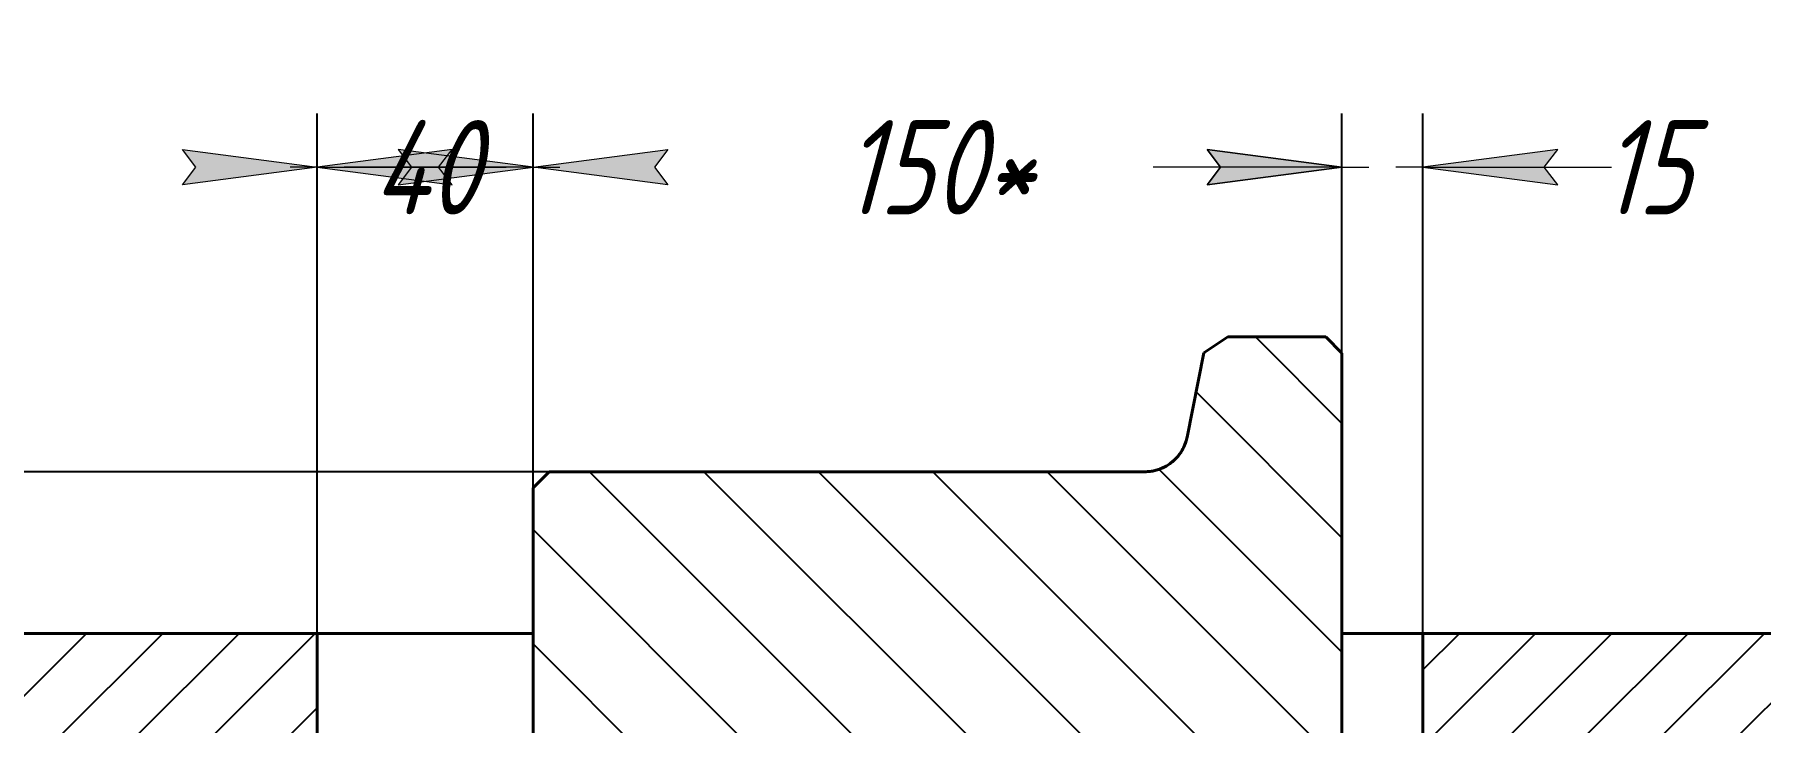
# Model space of a CAD drawing. Header units: millimetres. Extents: x 0 to 841, y 0 to 594.
# Drawn here: x 373.9 to 438, y 185.9 to 211.4 of the extents above; entities that cross this region are included whole.
import ezdxf

# ---------------------------------------------------------------- set-up
doc = ezdxf.new("R2010")
doc.units = ezdxf.units.MM
doc.linetypes.add('K5LT_BASIC', pattern=[0])
doc.linetypes.add('K5LT_THIN', pattern=[0])
doc.layers.add('Системный слой', color=7, linetype='Continuous')
doc.styles.add('KDIMTEXTSTYLE', font='GOST_AU.SHX', dxfattribs={"width": 0.96, "oblique": 15, "height": 5})
doc.dimstyles.new('KDIMSTYLE (0.20)', dxfattribs={"dimtxt": 5, "dimasz": 1, "dimexe": 2, "dimexo": 0.0625, "dimgap": 1, "dimtad": 1, "dimlfac": 5, "dimtxsty": 'KDIMTEXTSTYLE', "dimsah": 1, "dimcen": 0.09, "dimdle": 1, "dimadec": 0, "dimazin": 0, "dimtfac": 0.667, "dimtmove": 0, "dimatfit": 3, "dimfxl": 1, "dimtvp": 1, "dimtolj": 1, "dimtzin": 0, "dimarcsym": 0})

# ---------------------------------------------------------------- blocks, each defined once
blk = doc.blocks.new('U562')
at = {"layer": 'Системный слой', "color": 150, "linetype": 'K5LT_BASIC', "lineweight": 40, "true_color": 0x0080ff}
blk.add_line((393.034853510572, 195.2001646662883), (393.034853510572, 195.2006646694132), dxfattribs=at)
blk = doc.blocks.new('U563')
at = {"layer": 'Системный слой', "color": 150, "linetype": 'K5LT_BASIC', "lineweight": 40, "true_color": 0x0080ff}
blk.add_line((392.434853510572, 194.6001570519301), (392.434853510572, 194.6006646694132), dxfattribs=at)
blk = doc.blocks.new('U564')
at = {"layer": 'Системный слой', "color": 150, "linetype": 'K5LT_BASIC', "lineweight": 40, "true_color": 0x0080ff}
blk.add_line((418.1993929998141, 200.2002202227493), (418.1993929998141, 200.2006646693885), dxfattribs=at)
blk = doc.blocks.new('U565')
at = {"layer": 'Системный слой', "color": 150, "linetype": 'K5LT_BASIC', "lineweight": 40, "true_color": 0x0080ff}
blk.add_line((417.3168703916642, 199.6118659294199), (417.3168703916642, 199.6123162639759), dxfattribs=at)
blk = doc.blocks.new('U566')
at = {"layer": 'Системный слой', "color": 150, "linetype": 'K5LT_BASIC', "lineweight": 40, "true_color": 0x0080ff}
blk.add_line((416.69178290945, 196.4863944271247), (416.69178290945, 196.4868788531668), dxfattribs=at)
blk = doc.blocks.new('U571')
at = {"layer": 'Системный слой', "color": 150, "linetype": 'K5LT_BASIC', "lineweight": 40, "true_color": 0x0080ff}
blk.add_line((421.834853510572, 200.2002202227493), (421.834853510572, 200.2006646693885), dxfattribs=at)
blk = doc.blocks.new('U572')
at = {"layer": 'Системный слой', "color": 150, "linetype": 'K5LT_BASIC', "lineweight": 40, "true_color": 0x0080ff}
blk.add_line((422.434853510572, 199.6002142166531), (422.434853510572, 199.6006646693886), dxfattribs=at)
blk = doc.blocks.new('KDIMARROW_01')
at = {"layer": 'Системный слой'}
blk.add_hatch(color=0, dxfattribs=at).paths.add_polyline_path([(0, 0), (-5, 0.658262491226197), (-4.5, 5.51091059616309e-16), (-5, -0.6582624912261956)])
at = {"layer": 'Системный слой', "color": 0, "linetype": 'K5LT_THIN', "lineweight": 18}
for p, q in [((-4.5, 5.51091059616309e-16), (-5, 0.658262491226197)), ((-5, 0.658262491226197), (0, 0)), ((0, 0), (-5, -0.6582624912261956)), ((-5, -0.6582624912261956), (-4.5, 5.51091059616309e-16)), ((0, 0), (-1, 0))]:
    blk.add_line(p, q, dxfattribs=at)
blk = doc.blocks.new('KDIMARROW_02')
at = {"layer": 'Системный слой'}
blk.add_hatch(color=0, dxfattribs=at).paths.add_polyline_path([(4.5, -5.51091059616309e-16), (5, 0.6582624912261956), (0, 0), (5, -0.658262491226197)])
at = {"layer": 'Системный слой', "color": 0, "linetype": 'K5LT_THIN', "lineweight": 18}
for p, q in [((5, 0.6582624912261956), (0, 0)), ((4.5, -5.51091059616309e-16), (5, 0.6582624912261956)), ((0, 0), (-1, 0)), ((0, 0), (5, -0.658262491226197)), ((0, 0), (7, -8.572527594031472e-16)), ((5, -0.658262491226197), (4.5, -5.51091059616309e-16))]:
    blk.add_line(p, q, dxfattribs=at)

msp = doc.modelspace()

# ---------------------------------------------------------------- hatches: boundary and pattern name
at = {"layer": 'Системный слой'}
h = msp.add_hatch(dxfattribs=at)
h.set_pattern_fill('', angle=135, style=0, pattern_type=0)
h.set_pattern_definition([(135, (0, 0), (-2.121320343559643, -2.121320343559642), [])])
h.paths.add_polyline_path([(392.434853510572, 129.2106897951997), (392.434853510572, 115.8011722868964), (392.634853497753, 115.6011697359582), (392.8348534978174, 115.4011671979032), (393.034853510572, 115.2011646725383), (415.1228538283495, 115.2011646725383), (415.8036710930372, 115.0490881389099), (416.3563186326585, 114.6202573990096), (416.6712116519909, 114.0043722311249), (416.69178290945, 113.9149349117018), (416.9001452959453, 112.8731110560884), (417.1085077926012, 111.8312872225069), (417.3168703916642, 110.7894634094065), (417.6110445864157, 110.5933452996826), (417.9052187891672, 110.3972272019584), (418.1993929998141, 110.2011091160772), (421.834853510572, 110.2011091160772), (422.0348535195098, 110.4011111091715), (422.2348535195499, 110.6011131111635), (422.434853510572, 110.8011151221733), (422.434853510572, 129.2106897951996)])
h.paths.add_polyline_path([(392.434853510572, 194.60015705193), (392.434853510572, 181.1906395436268), (422.434853510572, 181.1906395436268), (422.434853510572, 199.6002142166531), (421.834853510572, 200.2002202227493), (418.1993929998141, 200.2002202227493), (417.3168703916642, 199.6118659294199), (417.1085077926012, 198.5700421163196), (416.9001452959453, 197.5282182827381), (416.69178290945, 196.4863944271249), (416.4180132661117, 195.8607250644013), (415.89275743977, 195.3975807874467), (415.2181201059624, 195.2030056972822), (415.1228538283495, 195.2001646662882), (393.034853510572, 195.2001646662882), (392.8348534978173, 195.0001621409233), (392.6348534977529, 194.8001596028683)])
h.paths.add_polyline_path([(394.7742980741644, 170.6912328572703), (397.834853510572, 170.6912328572702), (398.2014760483724, 170.0475319801598), (398.309125087026, 169.6061071199767), (398.1599650392558, 169.2759127773412), (397.8995760745026, 168.8202449821174), (397.834853510572, 168.7100964815563), (394.7742980747797, 168.7100964821838), (394.7112140402969, 168.645817473112), (394.6480624309197, 168.5816048700368), (394.584853510572, 168.517448712793), (392.6348535172511, 168.5174487128533), (392.5682301773519, 168.4499310170857), (392.5015613117513, 168.3824582735571), (392.434853510572, 168.3150240233577), (392.434853510572, 166.1988463373073), (420.234853510572, 166.198846337308), (420.334856177798, 166.1720450171044), (420.4080611450467, 166.09882337515), (420.434853510572, 165.9988126587678), (420.434853510572, 164.6985591729335), (422.434853510572, 164.6985591729336), (422.434853510572, 177.2106897951997), (392.434853510572, 177.2106897951996), (392.434853510572, 171.0863053154688), (392.5015613117905, 171.0188710652297), (392.5682301774304, 170.9513983216613), (392.6348535175511, 170.8838806260335), (394.584853510572, 170.8838806260335), (394.6480624307142, 170.8197244689983), (394.7112140398862, 170.7555118661323)])
h.paths.add_polyline_path([(394.7742980741644, 141.6912328572702), (397.834853510572, 141.6912328572702), (398.2014760483724, 141.0475319801598), (398.309125087026, 140.6061071199768), (398.159965039256, 140.2759127773414), (397.8995760745029, 139.8202449821177), (397.834853510572, 139.7100964815563), (394.7742980747796, 139.7100964821838), (394.7112140402967, 139.6458174731121), (394.6480624309195, 139.581604870037), (394.584853510572, 139.5174487127927), (392.6348535172509, 139.5174487128531), (392.5682301773518, 139.4499310170855), (392.5015613117512, 139.382458273557), (392.434853510572, 139.3150240233575), (392.434853510572, 133.1906395436268), (422.434853510572, 133.1906395436268), (422.434853510572, 145.7027701658929), (420.434853510572, 145.7027701658929), (420.434853510572, 144.4025166800587), (420.4080611450467, 144.3025059636765), (420.334856177798, 144.229284321722), (420.234853510572, 144.2024830015191), (392.434853510572, 144.2024830015191), (392.434853510572, 142.0863053154688), (392.5015613117905, 142.0188710652297), (392.5682301774303, 141.9513983216614), (392.6348535175508, 141.8838806260337), (394.584853510572, 141.8838806260337), (394.648062430714, 141.8197244689982), (394.7112140398862, 141.7555118661322)])
h = msp.add_hatch(dxfattribs=at)
h.set_pattern_fill('', angle=45, style=0, pattern_type=0)
h.set_pattern_definition([(45, (0, 0), (-1.414213562373095, 1.414213562373095), [])])
h.paths.add_polyline_path([(454.4348535105703, 185.20066466942), (454.4348535105703, 189.20066466942), (425.4348535105703, 189.20066466942), (425.4348535105703, 185.20066466942)])
h.paths.add_polyline_path([(384.4348535104772, 185.20066466942), (384.4348535104772, 189.20066466942), (353.1055353863997, 189.20066466942), (352.4348535105703, 188.6351266490779), (352.4348535105703, 185.20066466942)])

# ---------------------------------------------------------------- linework, layer by layer
at = {"layer": 'Системный слой', "color": 150, "linetype": 'K5LT_BASIC', "lineweight": 40, "true_color": 0x0080ff}
for p, q in [((417.3168703916642, 199.6123162639759), (418.1993929998141, 200.2006646693885)), ((417.3168703916642, 199.6118659294199), (418.1993929998141, 200.2002202227493)), ((421.834853510572, 200.2006646693885), (418.1993929998141, 200.2006646693885)), ((421.834853510572, 200.2002202227493), (418.1993929998141, 200.2002202227493)), ((421.834853510572, 200.2006646693885), (422.434853510572, 199.6006646693886)), ((422.434853510572, 199.6002142166531), (421.834853510572, 200.2002202227493)), ((417.3168703916642, 199.6123162639759), (416.69178290945, 196.4868788531668)), ((416.69178290945, 196.4863944271247), (417.3168703916642, 199.6118659294199)), ((422.434853510572, 181.1906395436268), (422.434853510572, 199.6002142166531)), ((392.434853510572, 194.6006646694132), (393.034853510572, 195.2006646694132)), ((392.434853510572, 194.6001570519301), (393.034853510572, 195.2001646662883)), ((392.434853510572, 194.6001570519301), (392.434853510572, 181.1906395436268)), ((415.1228538283495, 195.2006646694132), (393.034853510572, 195.2006646694132)), ((415.1228538283495, 195.2001646662882), (393.034853510572, 195.2001646662883)), ((353.1055353863997, 189.20066466942), (384.4348535104772, 189.20066466942)), ((392.434853510572, 189.20066466942), (384.4348535104772, 189.20066466942)), ((384.4348535104772, 185.20066466942), (384.4348535104772, 189.20066466942)), ((425.4348535105703, 189.20066466942), (422.434853510572, 189.20066466942)), ((425.4348535105703, 189.20066466942), (425.4348535099974, 185.20066466942)), ((425.4348535105703, 189.20066466942), (454.4348535105703, 189.20066466942))]:
    msp.add_line(p, q, dxfattribs=at)
for centre in [(415.1228538283495, 196.8006646694132), (415.1228538283495, 196.8006646694133)]:
    msp.add_arc(centre, 1.600000000000002, 270, 348.6900675250549, dxfattribs=at)
msp.add_open_spline([(415.1228538283495, 195.2001646662882), (415.1908928988392, 195.2001645327554), (415.3186169064681, 195.2083250291941), (415.5076174689413, 195.2434058329942), (415.6689022404182, 195.2932421100994), (415.8130685883542, 195.354482998796), (415.9491707385537, 195.4267664062409), (416.0799199818011, 195.5144504847281), (416.2050654231907, 195.6184465363551), (416.3083318912067, 195.7222422660763), (416.4046036482682, 195.8387527764685), (416.4944019990854, 195.9703537176672), (416.5782653826615, 196.1267891484569), (416.6472084592055, 196.301800022666), (416.6793899820693, 196.4244285978811), (416.69178290945, 196.4863944271247)], degree=3, knots=[0, 0, 0, 0, 1.485940115028832, 2.790096302981277, 4.192445312895114, 5.166518349801089, 6.208627201037841, 7.555275276224023, 8.59956323121662, 9.759293140492984, 10.74946662203203, 11.89793335322996, 13.23518867524845, 14.61990597031224, 16, 16, 16, 16], dxfattribs=at)

# ---------------------------------------------------------------- block references
at = {"layer": 'Системный слой'}
for name in ['U564', 'U571', 'U565', 'U572', 'U566', 'U563', 'U562']:
    msp.add_blockref(name, (0, 0), dxfattribs=at)

# ---------------------------------------------------------------- dimensions: what is measured, and where the dimension line sits
at = {"layer": 'Системный слой', "color": 7}
for base, p1, p2, location, override in [((384.4348535104772, 206.4977936232746), (352.4348535105703, 185.20066466942), (384.4348535104772, 189.20066466942), (368.4348535105238, 206.4977936232746), {"dimexo": 0, "dimpost": '\\H3.5;\\W0.965;\\Q15;<>\\H3.5;\\W0.965;\\Q15;\\Q15;*', "dimblk1": 'KDIMARROW_01', "dimblk2": 'KDIMARROW_01', "dimse1": 0, "dimse2": 0, "dimclrt": 7, "dimtolj": 1}), ((384.4348535104772, 206.4977936232746), (392.434853510572, 189.20066466942), (384.4348535104772, 189.20066466942), (388.4348535105246, 206.4977936232746), {"dimexo": 0, "dimpost": '\\H3.5;\\W0.965;\\Q15;<>', "dimblk1": 'KDIMARROW_02', "dimblk2": 'KDIMARROW_02', "dimse1": 0, "dimse2": 0, "dimclrt": 7, "dimtolj": 1}), ((422.434853510572, 206.4977936232746), (392.434853510572, 194.6001570519301), (422.434853510572, 199.6006646693886), (407.434853510572, 206.4977936232746), {"dimexo": 0, "dimpost": '\\H3.5;\\W0.965;\\Q15;\\Q15;\\H3.5;\\W0.965;\\Q15;<>\\H3.5;\\W0.965;\\Q15;\\Q15;\\H3.5;\\W0.965;\\Q15;\\Q15;*\\Q15;', "dimblk1": 'KDIMARROW_01', "dimblk2": 'KDIMARROW_01', "dimse1": 0, "dimse2": 0, "dimclrt": 7, "dimtolj": 1}), ((422.434853510572, 206.4977936232746), (425.4348535105703, 189.20066466942), (422.434853510572, 189.20066466942), (433.702426161477, 206.4977936232746), {"dimexo": 0, "dimpost": '\\H3.5;\\W0.965;\\Q15;<>', "dimblk1": 'KDIMARROW_02', "dimblk2": 'KDIMARROW_02', "dimse1": 0, "dimse2": 0, "dimclrt": 7, "dimtolj": 1})]:
    msp.add_linear_dim(base=base, p1=p1, p2=p2, location=location, dimstyle='KDIMSTYLE (0.20)', override=override, dxfattribs=at).render()
for base, p1, p2, location, override in [((327.7368814409432, 115.2006646694495), (403.1070005699789, 195.2006646694495), (393.7589765268874, 115.2006646694495), (327.7368814409432, 155.2006646694495), {"dimexo": 0, "dimpost": '\\H3.5;\\W0.965;\\Q15;∅<>\\H3.5;\\W0.965;\\Q15;\\Q15;*', "dimblk1": 'KDIMARROW_01', "dimblk2": 'KDIMARROW_01', "dimse1": 0, "dimse2": 0, "dimclrt": 7, "dimtolj": 1}), ((450.2593144183213, 155.20066466952), (454.4348535105703, 189.20066466942), (436.0348535100692, 155.20066466952), (450.2593144183213, 172.20066466947), {"dimexo": 0, "dimpost": '\\H3.5;\\W0.965;\\Q15;<>', "dimblk1": 'KDIMARROW_01', "dimblk2": 'KDIMARROW_01', "dimse1": 0, "dimse2": 0, "dimclrt": 7, "dimtolj": 1})]:
    msp.add_linear_dim(base=base, p1=p1, p2=p2, angle=90, location=location, dimstyle='KDIMSTYLE (0.20)', override=override, dxfattribs=at).render()

doc.saveas('drawing.dxf')
